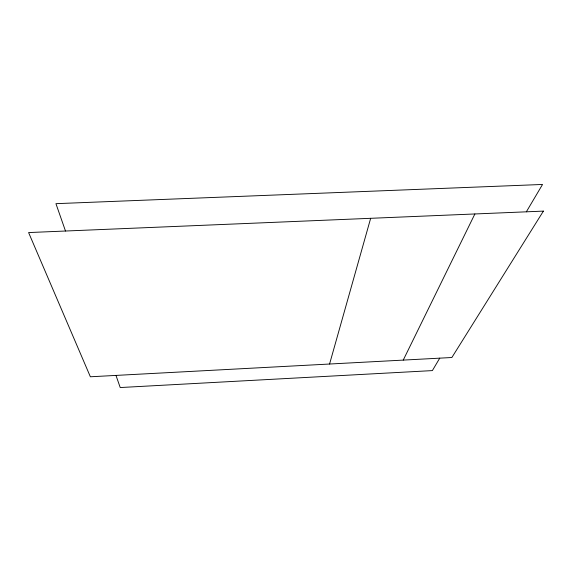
<?xml version="1.0" encoding="UTF-8"?>
<svg xmlns="http://www.w3.org/2000/svg" width="572" height="572" viewBox="0 0 572 572"><rect width="100%" height="100%" fill="white"/><g stroke="black" fill="none" stroke-linecap="round" stroke-linejoin="round"><path stroke-width="0.86" d="M329.572 364.028L370.663 218.311M403.239 360.103L474.889 213.964M439.739 358.158L432.375 370.599L120.22 387.544L115.98 375.411M526.347 211.819L542.535 184.456L55.934 203.668L65.494 231.024M543.4 211.111L451.866 357.507L90.369 376.776L28.6 232.561L543.4 211.111"/></g></svg>
